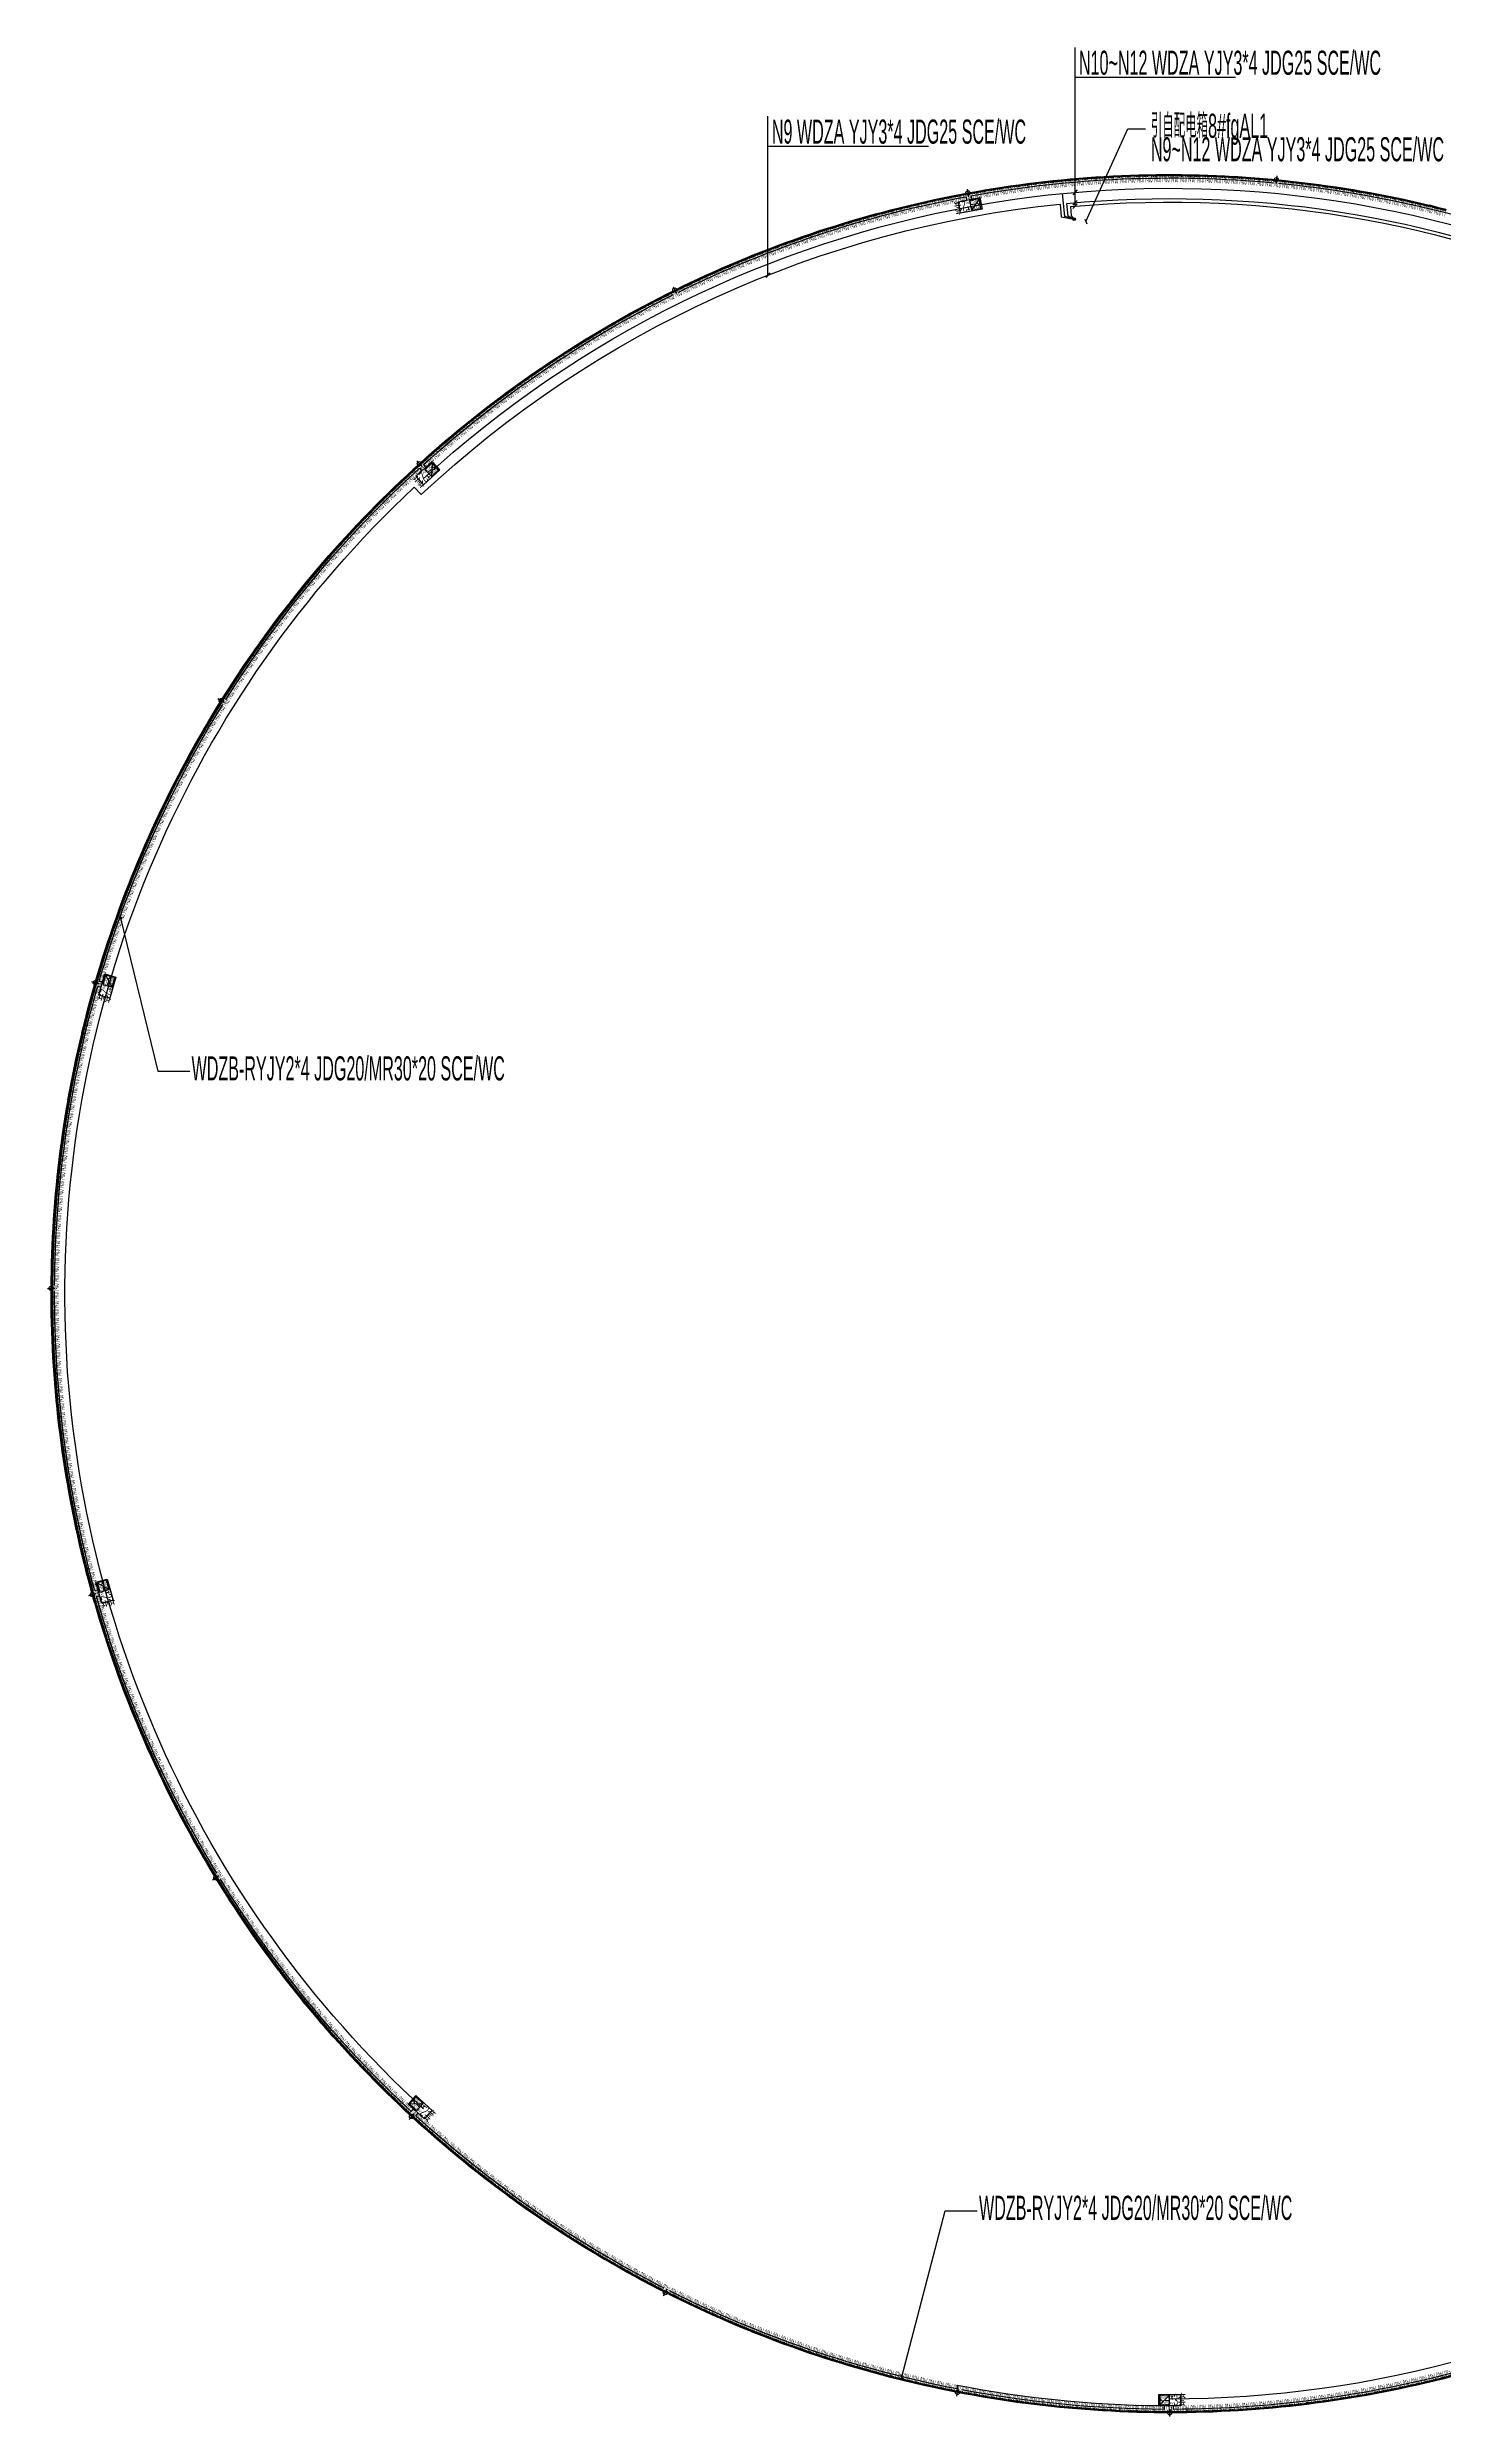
# Model space of a CAD drawing. Header units: inches. Extents: x -1808494 to 666893, y -46959 to 97113.
# Drawn here: x -1279439 to -1198308, y -46959 to 90644 of the extents above; entities that cross this region are included whole.
import ezdxf
from ezdxf import colors
from ezdxf.entities.mleader import LeaderData, LeaderLine
from ezdxf.enums import TextEntityAlignment as Align
from ezdxf.math import Vec2, Vec3

# ---------------------------------------------------------------- set-up
doc = ezdxf.new("R2010")
doc.units = ezdxf.units.IN
doc.header["$MEASUREMENT"] = 0
doc.layers.get('0').update_dxf_attribs({"color": 253})
for name, color, linetype in [('0-L-灯具', 1, 'Continuous'), ('0-L-电箱', 90, 'Continuous'), ('0-LIGHT-TXT', 90, 'Continuous'), ('0-LL02', 1, 'Continuous'), ('0-开关电源', 3, 'Continuous'), ('LT-220V', 5, 'Continuous'), ('LT-24V', 4, 'Continuous')]:
    doc.layers.add(name, color=color, linetype=linetype)
doc.styles.add('GBZITI', font='gbenor.shx', dxfattribs={"height": 350, "bigfont": 'gbcbig.shx'})
doc.styles.add('SMDEI', font='smsim.shx', dxfattribs={"width": 0.75, "bigfont": 'smfs.shx'})
doc.styles.get("Standard").update_dxf_attribs({"font": 'arial.ttf'})

# ---------------------------------------------------------------- blocks, each defined once
blk = doc.blocks.new('LL01a')
at = {"layer": '0-LL02'}
for points in [[(-250, 80), (250, 80), (250, 0), (-250, 0)], [(-240, 70), (240, 70), (240, 10), (-240, 10)]]:
    blk.add_lwpolyline(points, close=True, dxfattribs=at)
for points in [[(-225, 16), (-225, 63), (-235, 45)], [(-225, 16), (-225, 63), (-215, 45)], [(-150, 16), (-150, 63), (-160, 45)], [(-150, 16), (-150, 63), (-140, 45)], [(-75, 16), (-75, 63), (-85, 45)], [(-75, 16), (-75, 63), (-65, 45)], [(0, 16), (0, 63), (-10, 45)], [(0, 16), (0, 63), (10, 45)], [(75, 16), (75, 63), (65, 45)], [(75, 16), (75, 63), (85, 45)], [(150, 16), (150, 63), (140, 45)], [(150, 16), (150, 63), (160, 45)], [(225, 16), (225, 63), (215, 45)], [(225, 16), (225, 63), (235, 45)]]:
    blk.add_lwpolyline(points, dxfattribs=at)
at = {"layer": '0-LL02', "style": 'GBZITI', "width": 0.5}
blk.add_text('LL01a', height=350, rotation=360, dxfattribs=at).set_placement((0, 271, 0), align=Align.MIDDLE_CENTER)
blk = doc.blocks.new('分割')
at = {"layer": 'LT-220V'}
blk.add_lwpolyline([(-168, 141), (166, -144)], dxfattribs=at)
blk.add_circle((0, 0), 121, dxfattribs=at)
blk = doc.blocks.new('LEDDR01')
at = {"layer": '0-开关电源'}
for p, q in [((-224, 0), (224, 448)), ((19, 205), (198, 205))]:
    blk.add_line(p, q, dxfattribs=at)
blk.add_lwpolyline([(-224, 0), (224, 0), (224, 448), (-224, 448)], close=True, dxfattribs=at)
for centre, start, end in [((-171, 187), 19.47122, 160.52878), ((-81, 219), 199.47122, 340.52878)]:
    blk.add_arc(centre, 47.5, start, end, dxfattribs=at)
at = {"color": 3}
for s, p in [('350W', (-219, 302)), ('DC24V', (-122, 21))]:
    blk.add_text(s, height=120, dxfattribs=at).set_placement(p)
blk = doc.blocks.new('引入')
at = {"layer": '0-L-电箱', "lineweight": -2}
h = blk.add_hatch(color=256, dxfattribs=at)
h.dxf.hatch_style = 1
h.paths.add_polyline_path([(-75, 0, 1), (75, 0, 1)])
blk.add_lwpolyline([(709, -533, 0, 0, 0), (432, -324, 200, 0, 0), (0, 0, 0, 0, 0)], format="xyseb", dxfattribs=at)
blk.add_circle((0, 0), 75, dxfattribs=at)
blk = doc.blocks.new('_Oblique')
at = {"color": 0, "linetype": 'ByBlock', "lineweight": -2}
blk.add_line((-0.5, -0.5), (0.5, 0.5), dxfattribs=at)

msp = doc.modelspace()

# ---------------------------------------------------------------- linework, layer by layer
at = {"layer": '0-LIGHT-TXT', "color": 7}
for points in [[(-1219727, 81421), (-1219727, 81421), (-1219727, 90644)], [(-1219727, 88916), (-1210399, 88916)], [(-1237570, 77419), (-1237570, 77419), (-1237571, 86643)], [(-1237571, 84914), (-1228242, 84914)], [(-1219606, 82363), (-1219847, 82084)], [(-1219606, 81761), (-1219847, 81482)], [(-1219606, 81560), (-1219847, 81281)], [(-1237450, 77558), (-1237691, 77279)]]:
    msp.add_lwpolyline(points, dxfattribs=at)
for points in [[(-1225128, 81256), (-1226386, 81021), (-1226509, 81682), (-1225251, 81917)], [(-1256631, 66102), (-1257577, 65241), (-1258029, 65738), (-1257083, 66599)], [(-1275454, 36644), (-1275805, 35414), (-1276451, 35598), (-1276100, 36829)], [(-1275969, 1689), (-1275621, 458), (-1276267, 275), (-1276615, 1507)], [(-1258022, -28311), (-1257079, -29175), (-1257532, -29671), (-1258476, -28806)], [(-1214862, -45670), (-1213583, -45666), (-1213581, -46338), (-1214860, -46342)]]:
    msp.add_lwpolyline(points, close=True, dxfattribs=at)
at = {"layer": 'LT-220V'}
for points in [[(-1257584, -29081, -0.4367328), (-1258120, 65105), (-1257710, 64667, -0.1646139), (-1220592, 81540), (-1220525, 80803), (-1219780, 80663)], [(-1257591, 65596, -0.2886546), (-1190267, 77825)], [(-1219780, 80663), (-1220128, 80848), (-1220194, 81579, -0.125017), (-1189253, 76755), (-1189018, 77307, -0.4336834), (-1156965, -10782, -0.4336834)], [(-1219780, 80663), (-1219927, 80855), (-1219977, 81398, -0.5937152), (-1158027, -11096), (-1157318, -11467, -0.2792829), (-1214220, -45940)]]:
    msp.add_lwpolyline(points, format="xyb", dxfattribs=at)
msp.add_lwpolyline([(-1219780, 80663), (-1220326, 80825), (-1220448, 82159)], dxfattribs=at)
at = {"layer": 'LT-24V', "color": 4}
for points in [[(-1225731, 81827), (-1225768, 82023, -0.0682601), (-1208173, 82778)], [(-1207903, 82752, -0.0683077), (-1190760, 78665), (-1190833, 78478)], [(-1242760, 76437, -0.0681655), (-1226066, 81968), (-1226030, 81771)], [(-1257443, 66271), (-1257577, 66419, -0.0680356), (-1243061, 76288)], [(-1269077, 52753, -0.0679735), (-1257819, 66200), (-1257684, 66052)], [(-1276234, 36360), (-1276425, 36415, -0.0681961), (-1269249, 52479)], [(-1279019, 18737, -0.0680701), (-1276511, 36120), (-1276318, 36065)], [(-1276490, 1063), (-1276682, 1009, -0.0680588), (-1279020, 18412)], [(-1269593, -15398, -0.0679116), (-1276587, 668), (-1276394, 722)], [(-1258158, -29098), (-1258292, -29244, -0.0677865), (-1269392, -15727)], [(-1243606, -39494, -0.0680427), (-1258030, -29486), (-1257895, -29339)], [(-1214855, -46337, -0.0455829), (-1226549, -45152), (-1226587, -45349, -0.0683958), (-1243289, -39654, -0.0683958)], [(-1214549, -46341), (-1214548, -46539, -0.0457149), (-1226318, -45400, -0.0457149)], [(-1196616, -44103, -0.0680458), (-1214003, -46539), (-1214003, -46339)]]:
    msp.add_lwpolyline(points, format="xyb", dxfattribs=at)

# ---------------------------------------------------------------- block references
at = {"layer": '0-L-灯具', "rotation": 25.65679204934167}
msp.add_blockref('引入', (-1219780, 80663), dxfattribs=at)
at = {"layer": '0-LL02'}
for p, rotation in [((-1223733, 82560), 188.4149757935496), ((-1223238, 82631), 187.9742390280649), ((-1222742, 82699), 187.5335022625801), ((-1222246, 82762), 187.0927654970945), ((-1221750, 82822), 186.6520287316097), ((-1221253, 82878), 186.211291966125), ((-1220756, 82930), 185.7705552006394), ((-1220258, 82979), 185.3298184351547), ((-1219760, 83023), 184.8890816696707), ((-1219262, 83064), 184.4483449041876), ((-1218763, 83101), 184.0076081387037), ((-1218264, 83134), 183.5668713732198), ((-1217765, 83163), 183.1261346076784), ((-1217266, 83189), 182.6853978421945), ((-1216766, 83210), 182.2446610767097), ((-1216267, 83228), 181.8039243112241), ((-1215767, 83241), 181.3631875457402), ((-1215267, 83251), 180.9224507802571), ((-1214767, 83258), 180.481714014774), ((-1214267, 83260), 180.0409772492908), ((-1213767, 83258), 179.6002404838069), ((-1213267, 83253), 179.1595037183238), ((-1212767, 83244), 178.7187669528408), ((-1212267, 83231), 178.2780301873576), ((-1211767, 83214), 177.8372934218737), ((-1211268, 83193), 177.3965566563905), ((-1210769, 83168), 176.9558198909067), ((-1210269, 83140), 176.5150831254236), ((-1209770, 83107), 176.0743463599404), ((-1209272, 83071), 175.6336095944557), ((-1208773, 83031), 175.1928728289709), ((-1208275, 82987), 174.752136063487), ((-1207778, 82940), 174.311399298003), ((-1207280, 82888), 173.8706625325174), ((-1206783, 82833), 173.4299257670335), ((-1206287, 82774), 172.9891890015487), ((-1205791, 82711), 172.548452236064), ((-1205295, 82644), 172.10771547058), ((-1204800, 82574), 171.6669787050969), ((-1230589, 81165), 194.5852905103223), ((-1230104, 81289), 194.1445537448392), ((-1229619, 81410), 193.7038169793568), ((-1229133, 81526), 193.2630802138737), ((-1228646, 81639), 192.8223434483899), ((-1228158, 81748), 192.3816066829067), ((-1227669, 81853), 191.9408699174236), ((-1227179, 81955), 191.5001331519388), ((-1226689, 82053), 191.0593963864549), ((-1226198, 82147), 190.618659620971), ((-1225706, 82237), 190.177922855487), ((-1225214, 82323), 189.7371860900031), ((-1224721, 82406), 189.2964493245184), ((-1224227, 82485), 188.8557125590344), ((-1204306, 82499), 171.2262419396138), ((-1203812, 82421), 170.7855051741299), ((-1203319, 82339), 170.3447684086468), ((-1202826, 82253), 169.9040316431637), ((-1202334, 82164), 169.4632948776797), ((-1201843, 82071), 169.0225581121966), ((-1201353, 81973), 168.5818213467135), ((-1200863, 81873), 168.1410845812296), ((-1200374, 81768), 167.7003478157448), ((-1199886, 81660), 167.2596110502609), ((-1199399, 81547), 166.8188742847761), ((-1198912, 81432), 166.3781375192922), ((-1198427, 81312), 165.9374007538091), ((-1234901, 79882), 198.5519213996727), ((-1234426, 80039), 198.1111846341896), ((-1233950, 80193), 197.6704478687065), ((-1233473, 80343), 197.2297111032234), ((-1232995, 80489), 196.7889743377395), ((-1232516, 80632), 196.3482375722555), ((-1232036, 80771), 195.9075008067716), ((-1231554, 80906), 195.4667640412885), ((-1231072, 81037), 195.0260272758054), ((-1238651, 78494), 202.0778155235433), ((-1238187, 78680), 201.6370787580594), ((-1237722, 78862), 201.1963419925763), ((-1237255, 79041), 200.7556052270924), ((-1236787, 79217), 200.3148684616068), ((-1236317, 79389), 199.874131696122), ((-1235846, 79557), 199.4333949306389), ((-1235374, 79721), 198.9926581651558), ((-1241858, 77092), 205.1629728819865), ((-1241404, 77302), 204.7222361165034), ((-1240949, 77510), 204.2814993510187), ((-1240493, 77714), 203.8407625855347), ((-1240035, 77914), 203.4000258200516), ((-1239575, 78111), 202.9592890545096), ((-1239114, 78304), 202.5185522890264), ((-1244543, 75754), 207.8073934748918), ((-1244100, 75985), 207.3666567094087), ((-1243655, 76213), 206.9259199439248), ((-1243208, 76438), 206.4851831784416), ((-1242760, 76659), 206.0444464129569), ((-1242310, 76877), 205.6037096474713), ((-1247163, 74294), 210.451814067793), ((-1246731, 74545), 210.0110773023098), ((-1246297, 74794), 209.5703405368267), ((-1245861, 75039), 209.1296037713436), ((-1245424, 75281), 208.6888670058597), ((-1244984, 75519), 208.2481302403749), ((-1249293, 72985), 212.6554978952126), ((-1248871, 73254), 212.2147611297287), ((-1248447, 73519), 211.774024364244), ((-1248021, 73780), 211.3332875987592), ((-1247593, 74039), 210.8925508332761), ((-1251372, 71596), 214.8591817226315), ((-1250960, 71881), 214.4184449571476), ((-1250547, 72162), 213.9777081916636), ((-1250131, 72439), 213.5369714261805), ((-1249713, 72714), 213.0962346606974), ((-1253395, 70128), 217.0628655500504), ((-1252995, 70428), 216.6221287845673), ((-1252592, 70725), 216.1813920190825), ((-1252188, 71018), 215.7406552535977), ((-1251781, 71309), 215.2999184881146), ((-1254972, 68899), 218.8258126119819), ((-1254581, 69211), 218.3850758464988), ((-1254188, 69520), 217.9443390810157), ((-1253793, 69825), 217.5036023155326), ((-1256889, 67294), 221.0294964394558), ((-1256511, 67621), 220.5887596739727), ((-1256130, 67945), 220.1480229084321), ((-1255746, 68266), 219.707286142949), ((-1255360, 68584), 219.2665493774659), ((-1258377, 65958), 222.7924435013907), ((-1258009, 66297), 222.3517067359067), ((-1257638, 66632), 221.910969970422), ((-1257265, 66964), 221.4702332049389), ((-1259824, 64577), 224.5553905633239), ((-1259466, 64927), 224.11465379784), ((-1259106, 65273), 223.6739170323569), ((-1258743, 65617), 223.2331802668738), ((-1261227, 63152), 226.318337625258), ((-1260881, 63513), 225.8776008597741), ((-1260531, 63870), 225.436864094291), ((-1260179, 64225), 224.9961273288079), ((-1262251, 62056), 227.6405479217098), ((-1261912, 62424), 227.1998111562267), ((-1261571, 62789), 226.7590743907428), ((-1263575, 60557), 229.4034949836465), ((-1263248, 60936), 228.9627582181625), ((-1262919, 61312), 228.5220214526794), ((-1262586, 61685), 228.0812846871946), ((-1264853, 59019), 231.1664420455789), ((-1264538, 59407), 230.7257052800958), ((-1264220, 59793), 230.2849685146135), ((-1263899, 60176), 229.8442317491312), ((-1265780, 57840), 232.4886523420257), ((-1265474, 58235), 232.0479155765443), ((-1265165, 58628), 231.607178811062), ((-1266973, 56235), 234.2515994039581), ((-1266680, 56640), 233.810862638475), ((-1266383, 57042), 233.3701258729919), ((-1266083, 57442), 232.9293891075088), ((-1267836, 55007), 235.5738097004658), ((-1267551, 55419), 235.1330729349827), ((-1267264, 55828), 234.6923361694412), ((-1268669, 53761), 236.8960199969168), ((-1268395, 54178), 236.455283231432), ((-1268117, 54594), 236.014546465949), ((-1269474, 52495), 238.2182302933686), ((-1269209, 52919), 237.7774935278838), ((-1268941, 53341), 237.3367567624007), ((-1270501, 50779), 239.9811773553018), ((-1270249, 51211), 239.5404405898187), ((-1269994, 51641), 239.0997038243348), ((-1269736, 52069), 238.6589670588517), ((-1271236, 49471), 241.303387651752), ((-1270995, 49909), 240.8626508862689), ((-1270749, 50345), 240.4219141207849), ((-1271941, 48147), 242.6255979482022), ((-1271710, 48590), 242.1848611827182), ((-1271475, 49032), 241.7441244172351), ((-1272616, 46807), 243.9478082446532), ((-1272394, 47256), 243.5070714791701), ((-1272170, 47702), 243.066334713687), ((-1273259, 45452), 245.2700185411016), ((-1273048, 45906), 244.8292817756185), ((-1272833, 46357), 244.3885450101354), ((-1273870, 44083), 246.592228837551), ((-1273670, 44541), 246.1514920720687), ((-1273466, 44997), 245.7107553065856), ((-1274450, 42700), 247.9144391340019), ((-1274261, 43162), 247.4737023685171), ((-1274067, 43623), 247.0329656030332), ((-1274998, 41303), 249.2366494304555), ((-1274819, 41770), 248.7959126649706), ((-1274637, 42236), 248.3551758994867), ((-1275514, 39895), 250.5588597269631), ((-1275346, 40366), 250.1181229614216), ((-1275174, 40835), 249.6773861959385), ((-1275997, 38475), 251.8810700234165), ((-1275839, 38949), 251.440333257931), ((-1275678, 39423), 250.9995964924471), ((-1276447, 37044), 253.20328031987), ((-1276300, 37522), 252.7625435543861), ((-1276150, 37999), 252.3218067889022), ((-1276864, 35603), 254.5254906163226), ((-1276728, 36084), 254.0847538508379), ((-1276589, 36565), 253.644017085354), ((-1277123, 34637), 255.4069641472905), ((-1276995, 35120), 254.9662273818074), ((-1277484, 33181), 256.729174443744), ((-1277368, 33667), 256.28843767826), ((-1277247, 34153), 255.8477009127753), ((-1277812, 31717), 258.0513847401933), ((-1277706, 32206), 257.6106479747102), ((-1277597, 32694), 257.1699112092271), ((-1278105, 30247), 259.3735950366418), ((-1278011, 30738), 258.9328582711587), ((-1277913, 31228), 258.4921215056764), ((-1278365, 28769), 260.6958053330936), ((-1278282, 29262), 260.2550685676105), ((-1278196, 29755), 259.8143318021266), ((-1278590, 27286), 262.0180156295454), ((-1278519, 27781), 261.5772788640606), ((-1278444, 28276), 261.1365420985767), ((-1278721, 26295), 262.8994891605116), ((-1278658, 26791), 262.4587523950285), ((-1278890, 24804), 264.2216994569617), ((-1278837, 25302), 263.7809626914786), ((-1278781, 25799), 263.3402259259947), ((-1279023, 23311), 265.5439097534136), ((-1278983, 23809), 265.1031729879296), ((-1278938, 24307), 264.6624362224457), ((-1279123, 21814), 266.8661200498662), ((-1279093, 22313), 266.4253832843814), ((-1279060, 22812), 265.9846465188975), ((-1279170, 20815), 267.7475935808341), ((-1279148, 21314), 267.3068568153509), ((-1279211, 19316), 269.069803877285), ((-1279201, 19815), 268.6290671118028), ((-1279187, 20315), 268.1883303463189), ((-1279218, 18816), 269.5105406427681), ((-1279220, 18316), 269.9512774083099), ((-1279218, 17816), 270.3920141737946), ((-1279213, 17316), 270.8327509392777), ((-1279204, 16816), 271.2734877047608), ((-1279191, 16316), 271.7142244702447), ((-1279174, 15816), 272.1549612357279), ((-1279153, 15317), 272.595698001211), ((-1279129, 14817), 273.036434766695), ((-1279100, 14318), 273.4771715321797), ((-1279068, 13819), 273.9179082976636), ((-1279032, 13320), 274.3586450631467), ((-1278992, 12822), 274.7993818286299), ((-1278948, 12324), 275.2401185941138), ((-1278901, 11826), 275.6808553595977), ((-1278849, 11329), 276.1215921250817), ((-1278794, 10832), 276.5623288905655), ((-1278735, 10335), 277.0030656560504), ((-1278672, 9839), 277.4438024215351), ((-1278605, 9344), 277.884539187019), ((-1278535, 8849), 278.3252759525029), ((-1278461, 8354), 278.7660127179861), ((-1278383, 7861), 279.2067494834683), ((-1278301, 7367), 279.6474862489507), ((-1278215, 6875), 280.0882230144338), ((-1278125, 6383), 280.5289597799169), ((-1278032, 5892), 280.9696965454008), ((-1277935, 5401), 281.4104333108847), ((-1277834, 4911), 281.8511700763694), ((-1277730, 4422), 282.2919068418543), ((-1277622, 3934), 282.7326436073374), ((-1277509, 3447), 283.1733803728197), ((-1277394, 2961), 283.6141171383028), ((-1277274, 2475), 284.0548539037859), ((-1277151, 1991), 284.4955906692698), ((-1277024, 1507), 284.9363274347529), ((-1276893, 1024), 285.377064200236), ((-1276759, 543), 285.8178009657208), ((-1276620, 62), 286.2585377312047), ((-1276479, -417), 286.6992744967457), ((-1276333, -895), 287.1400112622305), ((-1276184, -1373), 287.5807480277144), ((-1276031, -1849), 288.0214847931975), ((-1275875, -2324), 288.4622215586806), ((-1275714, -2797), 288.9029583241629), ((-1275551, -3270), 289.343695089646), ((-1275383, -3741), 289.78443185513), ((-1275212, -4211), 290.2251686206131), ((-1275037, -4679), 290.6659053860962), ((-1274859, -5146), 291.1066421515793), ((-1274677, -5612), 291.5473789170624), ((-1274492, -6076), 291.9881156825455), ((-1274303, -6539), 292.4288524480286), ((-1274110, -7001), 292.8695892135117), ((-1273914, -7461), 293.3103259789949), ((-1273715, -7919), 293.7510627444771), ((-1273512, -8376), 294.1917995099586), ((-1273305, -8831), 294.6325362754425), ((-1273095, -9285), 295.0732730409273), ((-1272881, -9737), 295.514009806412), ((-1272664, -10187), 295.954746571896), ((-1272444, -10636), 296.3954833373808), ((-1272220, -11083), 296.8362201028655), ((-1271992, -11528), 297.2769568683503), ((-1271761, -11972), 297.7176936338342), ((-1271527, -12414), 298.1584303993173), ((-1271289, -12854), 298.5991671647996), ((-1271048, -13292), 299.0399039302827), ((-1270804, -13728), 299.480640695765), ((-1270556, -14162), 299.9213774612497), ((-1270305, -14595), 300.3621142267336), ((-1270051, -15025), 300.8028509922167), ((-1269793, -15453), 301.2435877576999), ((-1269532, -15880), 301.684324523241), ((-1269268, -16304), 302.1250612887241), ((-1269000, -16727), 302.5657980542072), ((-1268730, -17147), 303.0065348196895), ((-1268456, -17565), 303.4472715851726), ((-1268178, -17982), 303.8880083506549), ((-1267898, -18395), 304.328745116138), ((-1267614, -18807), 304.7694818816211), ((-1267328, -19217), 305.210218647105), ((-1267038, -19624), 305.6509554125882), ((-1266745, -20030), 306.0916921780712), ((-1266449, -20432), 306.5324289435544), ((-1266150, -20833), 306.9731657090375), ((-1265847, -21231), 307.4139024745206), ((-1265542, -21627), 307.8546392400037), ((-1265234, -22021), 308.295376005486), ((-1264922, -22412), 308.7361127709682), ((-1264608, -22801), 309.1768495364513), ((-1264291, -23187), 309.6175863019345), ((-1263970, -23571), 310.0583230674176), ((-1263647, -23953), 310.4990598329007), ((-1263321, -24332), 310.9397965983838), ((-1262992, -24708), 311.3805333638678), ((-1262660, -25082), 311.8212701293525), ((-1262325, -25453), 312.2620068948356), ((-1261987, -25822), 312.7027436603204), ((-1261647, -26188), 313.1434804258051), ((-1261304, -26552), 313.5842171912899), ((-1260957, -26912), 314.0249539567746), ((-1260609, -27271), 314.4656907222594), ((-1260257, -27626), 314.9064274877434), ((-1259903, -27979), 315.3471642532281), ((-1259546, -28329), 315.7879010187129), ((-1259186, -28676), 316.2286377841976), ((-1258824, -29021), 316.6693745496824), ((-1258459, -29362), 317.1101113151664), ((-1258091, -29701), 317.5508480806495), ((-1257721, -30037), 317.9915848461917), ((-1257348, -30370), 318.4323216116764), ((-1256972, -30701), 318.8730583771612), ((-1256595, -31028), 319.3137951426443), ((-1256214, -31353), 319.7545319081274), ((-1255831, -31674), 320.1952686736105), ((-1255446, -31993), 320.6360054390953), ((-1255058, -32308), 321.0767422045793), ((-1254668, -32621), 321.5174789700632), ((-1254275, -32931), 321.9582157355463), ((-1253880, -33237), 322.3989525010302), ((-1253483, -33541), 322.8396892665133), ((-1253084, -33841), 323.2804260319965), ((-1252682, -34139), 323.7211627974796), ((-1252277, -34433), 324.1618995629635), ((-1251871, -34724), 324.6026363284482), ((-1251462, -35012), 325.043373093933), ((-1251051, -35297), 325.4841098594169), ((-1250638, -35579), 325.9248466249016), ((-1250223, -35858), 326.3655833903848), ((-1249806, -36133), 326.8063201558679), ((-1249386, -36405), 327.247056921351), ((-1248965, -36674), 327.6877936868341), ((-1248541, -36939), 328.1285304523172), ((-1248116, -37202), 328.5692672178003), ((-1247688, -37461), 329.0100039832834), ((-1247258, -37717), 329.4507407487674), ((-1246827, -37969), 329.8914775142505), ((-1246393, -38218), 330.3322142797336), ((-1245958, -38464), 330.7729510452175), ((-1245521, -38707), 331.2136878107015), ((-1245081, -38946), 331.6544245761854), ((-1244640, -39181), 332.0951613416702), ((-1244198, -39414), 332.5358981071549), ((-1243753, -39643), 332.9766348726388), ((-1243307, -39868), 333.4173716381219), ((-1242859, -40090), 333.8581084036051), ((-1242409, -40309), 334.298845169089), ((-1241958, -40524), 334.7395819345721), ((-1241505, -40735), 335.1803187000561), ((-1241050, -40944), 335.6210554655978), ((-1240594, -41148), 336.0617922310809), ((-1240136, -41349), 336.502528996564), ((-1239677, -41547), 336.9432657620463), ((-1239216, -41741), 337.3840025275286), ((-1238754, -41931), 337.8247392930109), ((-1238290, -42118), 338.265476058494), ((-1237825, -42302), 338.7062128239779), ((-1237358, -42481), 339.1469495894618), ((-1236891, -42658), 339.5876863549449), ((-1236421, -42830), 340.028423120428), ((-1235951, -42999), 340.469159885912), ((-1235479, -43165), 340.909896651396), ((-1235006, -43326), 341.3506334168807), ((-1234531, -43484), 341.7913701823646), ((-1234056, -43639), 342.2321069478477), ((-1233579, -43789), 342.6728437133308), ((-1233101, -43937), 343.1135804788148), ((-1232622, -44080), 343.5543172442995), ((-1232142, -44220), 343.9950540097843), ((-1231661, -44356), 344.4357907752674), ((-1231179, -44488), 344.8765275407505), ((-1230696, -44617), 345.3172643062336), ((-1230211, -44741), 345.7580010717167), ((-1229726, -44863), 346.1987378372006), ((-1229240, -44980), 346.6394746026854), ((-1228753, -45094), 347.0802113681693), ((-1228266, -45204), 347.5209481336532), ((-1227777, -45310), 347.9616848991372), ((-1227288, -45412), 348.4024216646212), ((-1226798, -45511), 348.8431584301043), ((-1226307, -45606), 349.2838951955882), ((-1225815, -45697), 349.7246319610713), ((-1225323, -45784), 350.1653687265544), ((-1224830, -45867), 350.6061054920383), ((-1203519, -45852), 9.475849006549293), ((-1203027, -45768), 9.916585772032402), ((-1202534, -45680), 10.35732253751634), ((-1202043, -45588), 10.7980593030011), ((-1201552, -45493), 11.2387960684842), ((-1201062, -45393), 11.67953283396648), ((-1200573, -45290), 12.12026959945042), ((-1200084, -45183), 12.56100636493353), ((-1199597, -45073), 13.00174313041747), ((-1199110, -44958), 13.44247989590057), ((-1198624, -44840), 13.88321666138451), ((-1198139, -44718), 14.32395342686844), ((-1224336, -45947), 351.0468422575223), ((-1223842, -46023), 351.4875790230633), ((-1223347, -46095), 351.9283157885473), ((-1222852, -46164), 352.3690525540312), ((-1222356, -46228), 352.8097893195143), ((-1221860, -46289), 353.2505260849982), ((-1221363, -46346), 353.691262850483), ((-1220866, -46399), 354.1319996159661), ((-1220368, -46448), 354.57273638145), ((-1219870, -46493), 355.013473146934), ((-1219372, -46535), 355.4542099124171), ((-1218873, -46572), 355.894946677901), ((-1218375, -46606), 356.3356834433858), ((-1217875, -46636), 356.7764202088689), ((-1217376, -46663), 357.217156974352), ((-1216877, -46685), 357.657893739836), ((-1216377, -46703), 358.0986305053215), ((-1215877, -46718), 358.5393672708063), ((-1215377, -46729), 358.980104036291), ((-1214877, -46736), 359.4208408017741), ((-1214377, -46739), 359.8615775672573), ((-1213971, -46739), 0.220376931395751), ((-1213470, -46735), 0.6611136968796862), ((-1212970, -46727), 1.101850462363621), ((-1212471, -46716), 1.542587227847557), ((-1211971, -46700), 1.983323993331492), ((-1211471, -46681), 2.424060758814599), ((-1210972, -46658), 2.864797524298536), ((-1210472, -46631), 3.305534289780816), ((-1209973, -46600), 3.746271055263924), ((-1209475, -46566), 4.187007820747033), ((-1208976, -46527), 4.627744586230141), ((-1208478, -46485), 5.068481351714904), ((-1207980, -46439), 5.50921811719884), ((-1207483, -46389), 5.949954882681947), ((-1206985, -46335), 6.390691648165055), ((-1206489, -46278), 6.831428413648163), ((-1205993, -46216), 7.27216517913044), ((-1205497, -46151), 7.712901944614379), ((-1205002, -46082), 8.153638710098312), ((-1204507, -46009), 8.594375475583073), ((-1204013, -45933), 9.035112241066185)]:
    msp.add_blockref('LL01a', p, dxfattribs=dict(at, rotation=rotation))
at = {"layer": '0-开关电源', "color": 3}
for p, xscale, yscale, zscale, rotation in [((-1225575, 81793), 1.25, 1.25, 1.25, 190.5838005675737), ((-1257293, 66324), 1.249999999999999, 1.249999999999999, 1.249999999999999, 222.3168476825047), ((-1276134, 36484), 1.25, 1.25, 1.25, 254.0498947974359), ((-1276463, 1195), 1.249999999999999, 1.249999999999999, 1.249999999999999, 285.782941912367), ((-1258183, -28991), 1.249999999999999, 1.249999999999999, 1.249999999999999, 317.5159890272982), ((-1214519, -46279), 1.249999999999999, 1.249999999999999, 1.249999999999999, 0.1855178779869704)]:
    msp.add_blockref('LEDDR01', p, dxfattribs=dict(at, xscale=xscale, yscale=yscale, zscale=zscale, rotation=rotation))
at = {"layer": 'LT-220V'}
for p, rotation in [((-1208025, 82965), 305.0259730077278), ((-1225951, 82193), 320.8924965651934), ((-1242983, 76551), 336.7590201226589), ((-1257823, 66466), 352.6255436801244), ((-1269341, 52709), 8.492067237589872), ((-1276659, 36326), 24.35859079505536), ((-1279220, 18567), 40.2251143525209), ((-1276827, 785), 56.09163790998648), ((-1269664, -15666), 71.95816146745199), ((-1258277, -29531), 87.82468502491749), ((-1243532, -39756), 103.691208582383), ((-1226554, -45559), 119.5577321398484), ((-1214222, -46740), 130.4942138756074)]:
    msp.add_blockref('分割', p, dxfattribs=dict(at, rotation=rotation))

# ---------------------------------------------------------------- texts
at = {"layer": '0-LIGHT-TXT', "color": 7, "style": 'SMDEI', "width": 0.5}
for s, p in [('N10~N12 WDZA YJY3*4 JDG25 SCE/WC', (-1219498, 89053)), ('引自配电箱8#fgAL1 ', (-1215320, 85391)), ('N9 WDZA YJY3*4 JDG25 SCE/WC', (-1237342, 85052)), ('N9~N12 WDZA YJY3*4 JDG25 SCE/WC ', (-1215320, 84028)), ('WDZB-RYJY2*4 JDG20/MR30*20 SCE/WC', (-1271061, 30645)), ('WDZB-RYJY2*4 JDG20/MR30*20 SCE/WC', (-1225305, -35533))]:
    msp.add_text(s, height=1400, dxfattribs=at).set_placement(p)
for s, rotation, p in [('*2套', 190.5838, (-1225916, 81793)), ('*2套', 222.31685, (-1257583, 66144)), ('*2套', 254.04989, (-1276286, 36178)), ('*2套', 285.78294, (-1276431, 856)), ('*2套', 317.51599, (-1257977, -29263)), ('*3套', 0.18552, (-1214184, -46340))]:
    msp.add_text(s, height=700, rotation=rotation, dxfattribs=at).set_placement(p)

# ---------------------------------------------------------------- leaders
at = {"layer": '0-LIGHT-TXT', "color": 7}
ml = msp.add_multileader_mtext('Standard', dxfattribs=at)
ml.set_content('', color=7)
ml.set_leader_properties()
ml.set_arrow_properties(name='OBLIQUE')
ml.build(insert=Vec2(0, 0))
ml.multileader.update_dxf_attribs({"text_right_attachment_type": 6, "dogleg_length": 0.36, "arrow_head_size": 200})
ctx = ml.context
ctx.base_point, ctx.char_height, ctx.arrow_head_size, ctx.landing_gap_size, ctx.plane_origin = Vec3(-1215639, 85922), 0.18, 200, 0.09, Vec3(-1220283, 82625)
ctx.right_attachment = 6
notes = []
notes.append((ctx, [(0, (1, 1, 0), (-1216654, 85922), (1, 0), 1015, [(0, [(-1219098, 80527)], 0, [])])]))
ctx.mtext.insert, ctx.mtext.flow_direction = Vec3(-1215639, 85923), 5
ml = msp.add_multileader_mtext('Standard', dxfattribs=at)
ml.set_content('', color=7)
ml.set_leader_properties()
ml.set_arrow_properties(name='OBLIQUE')
ml.build(insert=Vec2(0, 0))
ml.multileader.update_dxf_attribs({"text_right_attachment_type": 6, "dogleg_length": 0.36, "arrow_head_size": 200})
ctx = ml.context
ctx.base_point, ctx.char_height, ctx.arrow_head_size, ctx.landing_gap_size, ctx.plane_origin = Vec3(-1271168, 31175), 0.18, 200, 0.09, Vec3(-1273877, 29187)
ctx.right_attachment = 6
notes.append((ctx, [(0, (1, 1, 0), (-1273024, 31175), (1, 0), 1856, [(0, [(-1275213, 40146)], 0, [])])]))
ctx.mtext.insert, ctx.mtext.flow_direction = Vec3(-1271167, 31176), 5
ml = msp.add_multileader_mtext('Standard', dxfattribs=at)
ml.set_content('', color=7)
ml.set_leader_properties()
ml.set_arrow_properties(name='OBLIQUE')
ml.build(insert=Vec2(0, 0))
ml.multileader.update_dxf_attribs({"text_right_attachment_type": 6, "dogleg_length": 0.36, "arrow_head_size": 200})
ctx = ml.context
ctx.base_point, ctx.char_height, ctx.arrow_head_size, ctx.landing_gap_size, ctx.plane_origin = Vec3(-1225411, -35003), 0.18, 200, 0.09, Vec3(-1228120, -36992)
ctx.right_attachment = 6
notes.append((ctx, [(0, (1, 1, 0), (-1227268, -35003), (1, 0), 1856, [(0, [(-1229795, -44640)], 0, [])])]))
ctx.mtext.insert, ctx.mtext.flow_direction = Vec3(-1225411, -35003), 5
for ctx, leaders in notes:
    for number, flags, end, landing, length, lines in leaders:
        leader = LeaderData()
        leader.index, (leader.has_last_leader_line, leader.has_dogleg_vector, leader.attachment_direction) = number, flags
        leader.last_leader_point, leader.dogleg_vector, leader.dogleg_length = Vec3(end), Vec3(landing), length
        for number, points, colour, breaks in lines:
            line = LeaderLine()
            line.index, line.vertices, line.color, line.breaks = number, Vec3.list(points), colors.encode_raw_color(colour), breaks
            leader.lines.append(line)
        ctx.leaders.append(leader)

doc.saveas('drawing.dxf')
